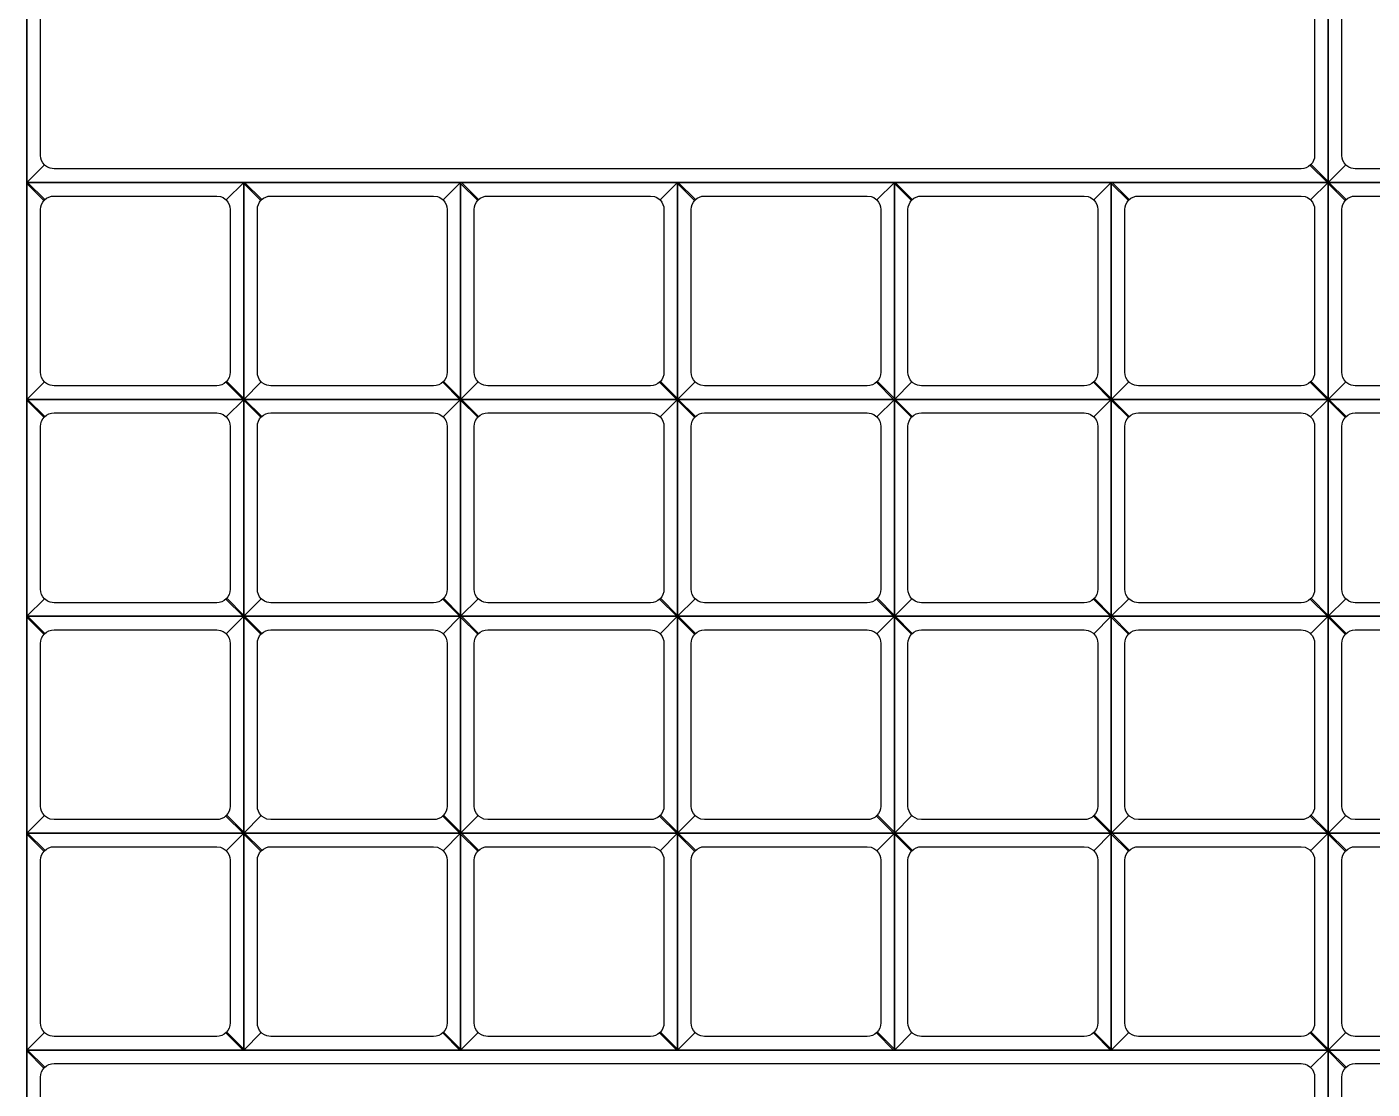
# Model space of a CAD drawing. Extents: x 67913.57 to 67918.37, y 49151.22 to 49159.22.
# Drawn here: x 67913.567 to 67916.048, y 49153.151 to 49155.11 of the extents above; entities that cross this region are included whole.
import ezdxf

# ---------------------------------------------------------------- set-up
doc = ezdxf.new("R2010")
doc.units = 0
for name, color, linetype in [('Level 1', 7, 'Continuous'), ('Level 2', 7, 'Continuous'), ('Level 3', 7, 'Continuous'), ('Level 4', 7, 'Continuous')]:
    doc.layers.add(name, color=color, linetype=linetype)

msp = doc.modelspace()

# ---------------------------------------------------------------- linework, layer by layer
at = {"layer": 'Level 1'}
for p, q in [((67915.9672, 49159.2231), (67915.9672, 49151.2231)), ((67913.5672, 49154.8231), (67918.3672, 49154.8231)), ((67913.9672, 49154.8231), (67913.9672, 49153.2231)), ((67914.3672, 49154.8231), (67914.3672, 49153.2231)), ((67914.7672, 49154.8231), (67914.7672, 49153.2231)), ((67915.1672, 49154.8231), (67915.1672, 49153.2231)), ((67915.5672, 49154.8231), (67915.5672, 49153.2231)), ((67913.5672, 49154.4231), (67918.3672, 49154.4231)), ((67913.5672, 49154.0231), (67918.3672, 49154.0231)), ((67913.5672, 49153.6231), (67918.3672, 49153.6231)), ((67913.5672, 49153.2231), (67918.3672, 49153.2231))]:
    msp.add_line(p, q, dxfattribs=at)
msp.add_lwpolyline([(67913.5672, 49151.2231), (67918.3672, 49151.2231), (67918.3672, 49159.2231), (67913.5672, 49159.2231)], close=True, dxfattribs=at)
at = {"layer": 'Level 2'}
for points in [[(67913.5672, 49159.2231), (67918.3672, 49159.2231), (67918.3672, 49151.2231), (67913.5672, 49151.2231)], [(67915.9672, 49155.2231), (67913.5672, 49155.2231), (67913.5672, 49154.8231), (67913.5995, 49154.8554), (67913.5964, 49154.8592), (67913.5941, 49154.8635), (67913.5927, 49154.8682), (67913.5922, 49154.8731), (67913.5922, 49155.1731), (67913.5927, 49155.178), (67913.5941, 49155.1827), (67913.5964, 49155.187), (67913.5995, 49155.1908), (67913.5995, 49155.1908), (67913.6033, 49155.1939), (67913.6076, 49155.1962), (67913.6123, 49155.1976), (67913.6172, 49155.1981), (67915.9172, 49155.1981), (67915.9245, 49155.197), (67915.929, 49155.1951), (67915.9331, 49155.1924), (67915.9349, 49155.1908)], [(67918.3672, 49155.2231), (67915.9672, 49155.2231), (67915.9672, 49154.8231), (67915.9995, 49154.8554), (67915.9964, 49154.8592), (67915.9941, 49154.8635), (67915.9927, 49154.8682), (67915.9922, 49154.8731), (67915.9922, 49155.1731), (67915.9927, 49155.178), (67915.9941, 49155.1827), (67915.9964, 49155.187), (67915.9995, 49155.1908), (67915.9995, 49155.1908), (67916.0033, 49155.1939), (67916.0076, 49155.1962), (67916.0123, 49155.1976), (67916.0172, 49155.1981), (67918.3172, 49155.1981), (67918.3245, 49155.197), (67918.329, 49155.1951), (67918.3331, 49155.1924), (67918.3349, 49155.1908)], [(67915.9658, 49154.8231), (67915.9672, 49154.8231), (67915.9672, 49154.8247), (67915.9357, 49154.8562), (67915.9342, 49154.8547)], [(67913.9672, 49154.8231), (67913.5672, 49154.8231), (67913.5672, 49154.4231), (67913.5995, 49154.4554), (67913.5964, 49154.4592), (67913.5941, 49154.4635), (67913.5927, 49154.4682), (67913.5922, 49154.4731), (67913.5922, 49154.7731), (67913.5927, 49154.778), (67913.5941, 49154.7827), (67913.5964, 49154.787), (67913.5995, 49154.7908), (67913.5995, 49154.7908), (67913.6033, 49154.7939), (67913.6076, 49154.7962), (67913.6123, 49154.7976), (67913.6172, 49154.7981), (67913.9172, 49154.7981), (67913.9245, 49154.797), (67913.929, 49154.7951), (67913.9331, 49154.7924), (67913.9349, 49154.7908)], [(67914.3672, 49154.8231), (67913.9672, 49154.8231), (67913.9672, 49154.4231), (67913.9995, 49154.4554), (67913.9964, 49154.4592), (67913.9941, 49154.4635), (67913.9927, 49154.4682), (67913.9922, 49154.4731), (67913.9922, 49154.7731), (67913.9927, 49154.778), (67913.9941, 49154.7827), (67913.9964, 49154.787), (67913.9995, 49154.7908), (67913.9995, 49154.7908), (67914.0033, 49154.7939), (67914.0076, 49154.7962), (67914.0123, 49154.7976), (67914.0172, 49154.7981), (67914.3172, 49154.7981), (67914.3245, 49154.797), (67914.329, 49154.7951), (67914.3331, 49154.7924), (67914.3349, 49154.7908)], [(67914.7672, 49154.8231), (67914.3672, 49154.8231), (67914.3672, 49154.4231), (67914.3995, 49154.4554), (67914.3964, 49154.4592), (67914.3941, 49154.4635), (67914.3927, 49154.4682), (67914.3922, 49154.4731), (67914.3922, 49154.7731), (67914.3927, 49154.778), (67914.3941, 49154.7827), (67914.3964, 49154.787), (67914.3995, 49154.7908), (67914.3995, 49154.7908), (67914.4033, 49154.7939), (67914.4076, 49154.7962), (67914.4123, 49154.7976), (67914.4172, 49154.7981), (67914.7172, 49154.7981), (67914.7245, 49154.797), (67914.729, 49154.7951), (67914.7331, 49154.7924), (67914.7349, 49154.7908)], [(67915.1672, 49154.8231), (67914.7672, 49154.8231), (67914.7672, 49154.4231), (67914.7995, 49154.4554), (67914.7964, 49154.4592), (67914.7941, 49154.4635), (67914.7927, 49154.4682), (67914.7922, 49154.4731), (67914.7922, 49154.7731), (67914.7927, 49154.778), (67914.7941, 49154.7827), (67914.7964, 49154.787), (67914.7995, 49154.7908), (67914.7995, 49154.7908), (67914.8033, 49154.7939), (67914.8076, 49154.7962), (67914.8123, 49154.7976), (67914.8172, 49154.7981), (67915.1172, 49154.7981), (67915.1245, 49154.797), (67915.129, 49154.7951), (67915.1331, 49154.7924), (67915.1349, 49154.7908)], [(67915.5672, 49154.8231), (67915.1672, 49154.8231), (67915.1672, 49154.4231), (67915.1995, 49154.4554), (67915.1964, 49154.4592), (67915.1941, 49154.4635), (67915.1927, 49154.4682), (67915.1922, 49154.4731), (67915.1922, 49154.7731), (67915.1927, 49154.778), (67915.1941, 49154.7827), (67915.1964, 49154.787), (67915.1995, 49154.7908), (67915.1995, 49154.7908), (67915.2033, 49154.7939), (67915.2076, 49154.7962), (67915.2123, 49154.7976), (67915.2172, 49154.7981), (67915.5172, 49154.7981), (67915.5245, 49154.797), (67915.529, 49154.7951), (67915.5331, 49154.7924), (67915.5349, 49154.7908)], [(67915.9672, 49154.8231), (67915.5672, 49154.8231), (67915.5672, 49154.4231), (67915.5995, 49154.4554), (67915.5964, 49154.4592), (67915.5941, 49154.4635), (67915.5927, 49154.4682), (67915.5922, 49154.4731), (67915.5922, 49154.7731), (67915.5927, 49154.778), (67915.5941, 49154.7827), (67915.5964, 49154.787), (67915.5995, 49154.7908), (67915.5995, 49154.7908), (67915.6033, 49154.7939), (67915.6076, 49154.7962), (67915.6123, 49154.7976), (67915.6172, 49154.7981), (67915.9172, 49154.7981), (67915.9245, 49154.797), (67915.929, 49154.7951), (67915.9331, 49154.7924), (67915.9349, 49154.7908)], [(67916.3672, 49154.8231), (67915.9672, 49154.8231), (67915.9672, 49154.4231), (67915.9995, 49154.4554), (67915.9964, 49154.4592), (67915.9941, 49154.4635), (67915.9927, 49154.4682), (67915.9922, 49154.4731), (67915.9922, 49154.7731), (67915.9927, 49154.778), (67915.9941, 49154.7827), (67915.9964, 49154.787), (67915.9995, 49154.7908), (67915.9995, 49154.7908), (67916.0033, 49154.7939), (67916.0076, 49154.7962), (67916.0123, 49154.7976), (67916.0172, 49154.7981), (67916.3172, 49154.7981), (67916.3245, 49154.797), (67916.329, 49154.7951), (67916.3331, 49154.7924), (67916.3349, 49154.7908)], [(67913.9658, 49154.4231), (67913.9672, 49154.4231), (67913.9672, 49154.4247), (67913.9357, 49154.4562), (67913.9342, 49154.4547)], [(67914.3658, 49154.4231), (67914.3672, 49154.4231), (67914.3672, 49154.4247), (67914.3357, 49154.4562), (67914.3342, 49154.4547)], [(67914.7658, 49154.4231), (67914.7672, 49154.4231), (67914.7672, 49154.4247), (67914.7357, 49154.4562), (67914.7342, 49154.4547)], [(67915.1658, 49154.4231), (67915.1672, 49154.4231), (67915.1672, 49154.4247), (67915.1357, 49154.4562), (67915.1342, 49154.4547)], [(67915.5658, 49154.4231), (67915.5672, 49154.4231), (67915.5672, 49154.4247), (67915.5357, 49154.4562), (67915.5342, 49154.4547)], [(67915.9658, 49154.4231), (67915.9672, 49154.4231), (67915.9672, 49154.4247), (67915.9357, 49154.4562), (67915.9342, 49154.4547)], [(67913.9672, 49154.4231), (67913.5672, 49154.4231), (67913.5672, 49154.0231), (67913.5995, 49154.0554), (67913.5964, 49154.0592), (67913.5941, 49154.0635), (67913.5927, 49154.0682), (67913.5922, 49154.0731), (67913.5922, 49154.3731), (67913.5927, 49154.378), (67913.5941, 49154.3827), (67913.5964, 49154.387), (67913.5995, 49154.3908), (67913.5995, 49154.3908), (67913.6033, 49154.3939), (67913.6076, 49154.3962), (67913.6123, 49154.3976), (67913.6172, 49154.3981), (67913.9172, 49154.3981), (67913.9245, 49154.397), (67913.929, 49154.3951), (67913.9331, 49154.3924), (67913.9349, 49154.3908)], [(67914.3672, 49154.4231), (67913.9672, 49154.4231), (67913.9672, 49154.0231), (67913.9995, 49154.0554), (67913.9964, 49154.0592), (67913.9941, 49154.0635), (67913.9927, 49154.0682), (67913.9922, 49154.0731), (67913.9922, 49154.3731), (67913.9927, 49154.378), (67913.9941, 49154.3827), (67913.9964, 49154.387), (67913.9995, 49154.3908), (67913.9995, 49154.3908), (67914.0033, 49154.3939), (67914.0076, 49154.3962), (67914.0123, 49154.3976), (67914.0172, 49154.3981), (67914.3172, 49154.3981), (67914.3245, 49154.397), (67914.329, 49154.3951), (67914.3331, 49154.3924), (67914.3349, 49154.3908)], [(67914.7672, 49154.4231), (67914.3672, 49154.4231), (67914.3672, 49154.0231), (67914.3995, 49154.0554), (67914.3964, 49154.0592), (67914.3941, 49154.0635), (67914.3927, 49154.0682), (67914.3922, 49154.0731), (67914.3922, 49154.3731), (67914.3927, 49154.378), (67914.3941, 49154.3827), (67914.3964, 49154.387), (67914.3995, 49154.3908), (67914.3995, 49154.3908), (67914.4033, 49154.3939), (67914.4076, 49154.3962), (67914.4123, 49154.3976), (67914.4172, 49154.3981), (67914.7172, 49154.3981), (67914.7245, 49154.397), (67914.729, 49154.3951), (67914.7331, 49154.3924), (67914.7349, 49154.3908)], [(67915.1672, 49154.4231), (67914.7672, 49154.4231), (67914.7672, 49154.0231), (67914.7995, 49154.0554), (67914.7964, 49154.0592), (67914.7941, 49154.0635), (67914.7927, 49154.0682), (67914.7922, 49154.0731), (67914.7922, 49154.3731), (67914.7927, 49154.378), (67914.7941, 49154.3827), (67914.7964, 49154.387), (67914.7995, 49154.3908), (67914.7995, 49154.3908), (67914.8033, 49154.3939), (67914.8076, 49154.3962), (67914.8123, 49154.3976), (67914.8172, 49154.3981), (67915.1172, 49154.3981), (67915.1245, 49154.397), (67915.129, 49154.3951), (67915.1331, 49154.3924), (67915.1349, 49154.3908)], [(67915.5672, 49154.4231), (67915.1672, 49154.4231), (67915.1672, 49154.0231), (67915.1995, 49154.0554), (67915.1964, 49154.0592), (67915.1941, 49154.0635), (67915.1927, 49154.0682), (67915.1922, 49154.0731), (67915.1922, 49154.3731), (67915.1927, 49154.378), (67915.1941, 49154.3827), (67915.1964, 49154.387), (67915.1995, 49154.3908), (67915.1995, 49154.3908), (67915.2033, 49154.3939), (67915.2076, 49154.3962), (67915.2123, 49154.3976), (67915.2172, 49154.3981), (67915.5172, 49154.3981), (67915.5245, 49154.397), (67915.529, 49154.3951), (67915.5331, 49154.3924), (67915.5349, 49154.3908)], [(67915.9672, 49154.4231), (67915.5672, 49154.4231), (67915.5672, 49154.0231), (67915.5995, 49154.0554), (67915.5964, 49154.0592), (67915.5941, 49154.0635), (67915.5927, 49154.0682), (67915.5922, 49154.0731), (67915.5922, 49154.3731), (67915.5927, 49154.378), (67915.5941, 49154.3827), (67915.5964, 49154.387), (67915.5995, 49154.3908), (67915.5995, 49154.3908), (67915.6033, 49154.3939), (67915.6076, 49154.3962), (67915.6123, 49154.3976), (67915.6172, 49154.3981), (67915.9172, 49154.3981), (67915.9245, 49154.397), (67915.929, 49154.3951), (67915.9331, 49154.3924), (67915.9349, 49154.3908)], [(67916.3672, 49154.4231), (67915.9672, 49154.4231), (67915.9672, 49154.0231), (67915.9995, 49154.0554), (67915.9964, 49154.0592), (67915.9941, 49154.0635), (67915.9927, 49154.0682), (67915.9922, 49154.0731), (67915.9922, 49154.3731), (67915.9927, 49154.378), (67915.9941, 49154.3827), (67915.9964, 49154.387), (67915.9995, 49154.3908), (67915.9995, 49154.3908), (67916.0033, 49154.3939), (67916.0076, 49154.3962), (67916.0123, 49154.3976), (67916.0172, 49154.3981), (67916.3172, 49154.3981), (67916.3245, 49154.397), (67916.329, 49154.3951), (67916.3331, 49154.3924), (67916.3349, 49154.3908)], [(67913.9658, 49154.0231), (67913.9672, 49154.0231), (67913.9672, 49154.0247), (67913.9357, 49154.0562), (67913.9342, 49154.0547)], [(67914.3658, 49154.0231), (67914.3672, 49154.0231), (67914.3672, 49154.0247), (67914.3357, 49154.0562), (67914.3342, 49154.0547)], [(67914.7658, 49154.0231), (67914.7672, 49154.0231), (67914.7672, 49154.0247), (67914.7357, 49154.0562), (67914.7342, 49154.0547)], [(67915.1658, 49154.0231), (67915.1672, 49154.0231), (67915.1672, 49154.0247), (67915.1357, 49154.0562), (67915.1342, 49154.0547)], [(67915.5658, 49154.0231), (67915.5672, 49154.0231), (67915.5672, 49154.0247), (67915.5357, 49154.0562), (67915.5342, 49154.0547)], [(67915.9658, 49154.0231), (67915.9672, 49154.0231), (67915.9672, 49154.0247), (67915.9357, 49154.0562), (67915.9342, 49154.0547)], [(67913.9672, 49154.0231), (67913.5672, 49154.0231), (67913.5672, 49153.6231), (67913.5995, 49153.6554), (67913.5964, 49153.6592), (67913.5941, 49153.6635), (67913.5927, 49153.6682), (67913.5922, 49153.6731), (67913.5922, 49153.9731), (67913.5927, 49153.978), (67913.5941, 49153.9827), (67913.5964, 49153.987), (67913.5995, 49153.9908), (67913.5995, 49153.9908), (67913.6033, 49153.9939), (67913.6076, 49153.9962), (67913.6123, 49153.9976), (67913.6172, 49153.9981), (67913.9172, 49153.9981), (67913.9245, 49153.997), (67913.929, 49153.9951), (67913.9331, 49153.9924), (67913.9349, 49153.9908)], [(67914.3672, 49154.0231), (67913.9672, 49154.0231), (67913.9672, 49153.6231), (67913.9995, 49153.6554), (67913.9964, 49153.6592), (67913.9941, 49153.6635), (67913.9927, 49153.6682), (67913.9922, 49153.6731), (67913.9922, 49153.9731), (67913.9927, 49153.978), (67913.9941, 49153.9827), (67913.9964, 49153.987), (67913.9995, 49153.9908), (67913.9995, 49153.9908), (67914.0033, 49153.9939), (67914.0076, 49153.9962), (67914.0123, 49153.9976), (67914.0172, 49153.9981), (67914.3172, 49153.9981), (67914.3245, 49153.997), (67914.329, 49153.9951), (67914.3331, 49153.9924), (67914.3349, 49153.9908)], [(67914.7672, 49154.0231), (67914.3672, 49154.0231), (67914.3672, 49153.6231), (67914.3995, 49153.6554), (67914.3964, 49153.6592), (67914.3941, 49153.6635), (67914.3927, 49153.6682), (67914.3922, 49153.6731), (67914.3922, 49153.9731), (67914.3927, 49153.978), (67914.3941, 49153.9827), (67914.3964, 49153.987), (67914.3995, 49153.9908), (67914.3995, 49153.9908), (67914.4033, 49153.9939), (67914.4076, 49153.9962), (67914.4123, 49153.9976), (67914.4172, 49153.9981), (67914.7172, 49153.9981), (67914.7245, 49153.997), (67914.729, 49153.9951), (67914.7331, 49153.9924), (67914.7349, 49153.9908)], [(67915.1672, 49154.0231), (67914.7672, 49154.0231), (67914.7672, 49153.6231), (67914.7995, 49153.6554), (67914.7964, 49153.6592), (67914.7941, 49153.6635), (67914.7927, 49153.6682), (67914.7922, 49153.6731), (67914.7922, 49153.9731), (67914.7927, 49153.978), (67914.7941, 49153.9827), (67914.7964, 49153.987), (67914.7995, 49153.9908), (67914.7995, 49153.9908), (67914.8033, 49153.9939), (67914.8076, 49153.9962), (67914.8123, 49153.9976), (67914.8172, 49153.9981), (67915.1172, 49153.9981), (67915.1245, 49153.997), (67915.129, 49153.9951), (67915.1331, 49153.9924), (67915.1349, 49153.9908)], [(67915.5672, 49154.0231), (67915.1672, 49154.0231), (67915.1672, 49153.6231), (67915.1995, 49153.6554), (67915.1964, 49153.6592), (67915.1941, 49153.6635), (67915.1927, 49153.6682), (67915.1922, 49153.6731), (67915.1922, 49153.9731), (67915.1927, 49153.978), (67915.1941, 49153.9827), (67915.1964, 49153.987), (67915.1995, 49153.9908), (67915.1995, 49153.9908), (67915.2033, 49153.9939), (67915.2076, 49153.9962), (67915.2123, 49153.9976), (67915.2172, 49153.9981), (67915.5172, 49153.9981), (67915.5245, 49153.997), (67915.529, 49153.9951), (67915.5331, 49153.9924), (67915.5349, 49153.9908)], [(67915.9672, 49154.0231), (67915.5672, 49154.0231), (67915.5672, 49153.6231), (67915.5995, 49153.6554), (67915.5964, 49153.6592), (67915.5941, 49153.6635), (67915.5927, 49153.6682), (67915.5922, 49153.6731), (67915.5922, 49153.9731), (67915.5927, 49153.978), (67915.5941, 49153.9827), (67915.5964, 49153.987), (67915.5995, 49153.9908), (67915.5995, 49153.9908), (67915.6033, 49153.9939), (67915.6076, 49153.9962), (67915.6123, 49153.9976), (67915.6172, 49153.9981), (67915.9172, 49153.9981), (67915.9245, 49153.997), (67915.929, 49153.9951), (67915.9331, 49153.9924), (67915.9349, 49153.9908)], [(67916.3672, 49154.0231), (67915.9672, 49154.0231), (67915.9672, 49153.6231), (67915.9995, 49153.6554), (67915.9964, 49153.6592), (67915.9941, 49153.6635), (67915.9927, 49153.6682), (67915.9922, 49153.6731), (67915.9922, 49153.9731), (67915.9927, 49153.978), (67915.9941, 49153.9827), (67915.9964, 49153.987), (67915.9995, 49153.9908), (67915.9995, 49153.9908), (67916.0033, 49153.9939), (67916.0076, 49153.9962), (67916.0123, 49153.9976), (67916.0172, 49153.9981), (67916.3172, 49153.9981), (67916.3245, 49153.997), (67916.329, 49153.9951), (67916.3331, 49153.9924), (67916.3349, 49153.9908)], [(67913.9658, 49153.6231), (67913.9672, 49153.6231), (67913.9672, 49153.6247), (67913.9357, 49153.6562), (67913.9342, 49153.6547)], [(67914.3658, 49153.6231), (67914.3672, 49153.6231), (67914.3672, 49153.6247), (67914.3357, 49153.6562), (67914.3342, 49153.6547)], [(67914.7658, 49153.6231), (67914.7672, 49153.6231), (67914.7672, 49153.6247), (67914.7357, 49153.6562), (67914.7342, 49153.6547)], [(67915.1658, 49153.6231), (67915.1672, 49153.6231), (67915.1672, 49153.6247), (67915.1357, 49153.6562), (67915.1342, 49153.6547)], [(67915.5658, 49153.6231), (67915.5672, 49153.6231), (67915.5672, 49153.6247), (67915.5357, 49153.6562), (67915.5342, 49153.6547)], [(67915.9658, 49153.6231), (67915.9672, 49153.6231), (67915.9672, 49153.6247), (67915.9357, 49153.6562), (67915.9342, 49153.6547)], [(67913.9672, 49153.6231), (67913.5672, 49153.6231), (67913.5672, 49153.2231), (67913.5995, 49153.2554), (67913.5964, 49153.2592), (67913.5941, 49153.2635), (67913.5927, 49153.2682), (67913.5922, 49153.2731), (67913.5922, 49153.5731), (67913.5927, 49153.578), (67913.5941, 49153.5827), (67913.5964, 49153.587), (67913.5995, 49153.5908), (67913.5995, 49153.5908), (67913.6033, 49153.5939), (67913.6076, 49153.5962), (67913.6123, 49153.5976), (67913.6172, 49153.5981), (67913.9172, 49153.5981), (67913.9245, 49153.597), (67913.929, 49153.5951), (67913.9331, 49153.5924), (67913.9349, 49153.5908)], [(67914.3672, 49153.6231), (67913.9672, 49153.6231), (67913.9672, 49153.2231), (67913.9995, 49153.2554), (67913.9964, 49153.2592), (67913.9941, 49153.2635), (67913.9927, 49153.2682), (67913.9922, 49153.2731), (67913.9922, 49153.5731), (67913.9927, 49153.578), (67913.9941, 49153.5827), (67913.9964, 49153.587), (67913.9995, 49153.5908), (67913.9995, 49153.5908), (67914.0033, 49153.5939), (67914.0076, 49153.5962), (67914.0123, 49153.5976), (67914.0172, 49153.5981), (67914.3172, 49153.5981), (67914.3245, 49153.597), (67914.329, 49153.5951), (67914.3331, 49153.5924), (67914.3349, 49153.5908)], [(67914.7672, 49153.6231), (67914.3672, 49153.6231), (67914.3672, 49153.2231), (67914.3995, 49153.2554), (67914.3964, 49153.2592), (67914.3941, 49153.2635), (67914.3927, 49153.2682), (67914.3922, 49153.2731), (67914.3922, 49153.5731), (67914.3927, 49153.578), (67914.3941, 49153.5827), (67914.3964, 49153.587), (67914.3995, 49153.5908), (67914.3995, 49153.5908), (67914.4033, 49153.5939), (67914.4076, 49153.5962), (67914.4123, 49153.5976), (67914.4172, 49153.5981), (67914.7172, 49153.5981), (67914.7245, 49153.597), (67914.729, 49153.5951), (67914.7331, 49153.5924), (67914.7349, 49153.5908)], [(67915.1672, 49153.6231), (67914.7672, 49153.6231), (67914.7672, 49153.2231), (67914.7995, 49153.2554), (67914.7964, 49153.2592), (67914.7941, 49153.2635), (67914.7927, 49153.2682), (67914.7922, 49153.2731), (67914.7922, 49153.5731), (67914.7927, 49153.578), (67914.7941, 49153.5827), (67914.7964, 49153.587), (67914.7995, 49153.5908), (67914.7995, 49153.5908), (67914.8033, 49153.5939), (67914.8076, 49153.5962), (67914.8123, 49153.5976), (67914.8172, 49153.5981), (67915.1172, 49153.5981), (67915.1245, 49153.597), (67915.129, 49153.5951), (67915.1331, 49153.5924), (67915.1349, 49153.5908)], [(67915.5672, 49153.6231), (67915.1672, 49153.6231), (67915.1672, 49153.2231), (67915.1995, 49153.2554), (67915.1964, 49153.2592), (67915.1941, 49153.2635), (67915.1927, 49153.2682), (67915.1922, 49153.2731), (67915.1922, 49153.5731), (67915.1927, 49153.578), (67915.1941, 49153.5827), (67915.1964, 49153.587), (67915.1995, 49153.5908), (67915.1995, 49153.5908), (67915.2033, 49153.5939), (67915.2076, 49153.5962), (67915.2123, 49153.5976), (67915.2172, 49153.5981), (67915.5172, 49153.5981), (67915.5245, 49153.597), (67915.529, 49153.5951), (67915.5331, 49153.5924), (67915.5349, 49153.5908)], [(67915.9672, 49153.6231), (67915.5672, 49153.6231), (67915.5672, 49153.2231), (67915.5995, 49153.2554), (67915.5964, 49153.2592), (67915.5941, 49153.2635), (67915.5927, 49153.2682), (67915.5922, 49153.2731), (67915.5922, 49153.5731), (67915.5927, 49153.578), (67915.5941, 49153.5827), (67915.5964, 49153.587), (67915.5995, 49153.5908), (67915.5995, 49153.5908), (67915.6033, 49153.5939), (67915.6076, 49153.5962), (67915.6123, 49153.5976), (67915.6172, 49153.5981), (67915.9172, 49153.5981), (67915.9245, 49153.597), (67915.929, 49153.5951), (67915.9331, 49153.5924), (67915.9349, 49153.5908)], [(67916.3672, 49153.6231), (67915.9672, 49153.6231), (67915.9672, 49153.2231), (67915.9995, 49153.2554), (67915.9964, 49153.2592), (67915.9941, 49153.2635), (67915.9927, 49153.2682), (67915.9922, 49153.2731), (67915.9922, 49153.5731), (67915.9927, 49153.578), (67915.9941, 49153.5827), (67915.9964, 49153.587), (67915.9995, 49153.5908), (67915.9995, 49153.5908), (67916.0033, 49153.5939), (67916.0076, 49153.5962), (67916.0123, 49153.5976), (67916.0172, 49153.5981), (67916.3172, 49153.5981), (67916.3245, 49153.597), (67916.329, 49153.5951), (67916.3331, 49153.5924), (67916.3349, 49153.5908)], [(67913.9658, 49153.2231), (67913.9672, 49153.2231), (67913.9672, 49153.2247), (67913.9357, 49153.2562), (67913.9342, 49153.2547)], [(67914.3658, 49153.2231), (67914.3672, 49153.2231), (67914.3672, 49153.2247), (67914.3357, 49153.2562), (67914.3342, 49153.2547)], [(67914.7658, 49153.2231), (67914.7672, 49153.2231), (67914.7672, 49153.2247), (67914.7357, 49153.2562), (67914.7342, 49153.2547)], [(67915.1658, 49153.2231), (67915.1672, 49153.2231), (67915.1672, 49153.2247), (67915.1357, 49153.2562), (67915.1342, 49153.2547)], [(67915.5658, 49153.2231), (67915.5672, 49153.2231), (67915.5672, 49153.2247), (67915.5357, 49153.2562), (67915.5342, 49153.2547)], [(67915.9658, 49153.2231), (67915.9672, 49153.2231), (67915.9672, 49153.2247), (67915.9357, 49153.2562), (67915.9342, 49153.2547)], [(67915.9672, 49153.2231), (67913.5672, 49153.2231), (67913.5672, 49152.8231), (67913.5995, 49152.8554), (67913.5964, 49152.8592), (67913.5941, 49152.8635), (67913.5927, 49152.8682), (67913.5922, 49152.8731), (67913.5922, 49153.1731), (67913.5927, 49153.178), (67913.5941, 49153.1827), (67913.5964, 49153.187), (67913.5995, 49153.1908), (67913.5995, 49153.1908), (67913.6033, 49153.1939), (67913.6076, 49153.1962), (67913.6123, 49153.1976), (67913.6172, 49153.1981), (67915.9172, 49153.1981), (67915.9245, 49153.197), (67915.929, 49153.1951), (67915.9331, 49153.1924), (67915.9349, 49153.1908)], [(67918.3672, 49153.2231), (67915.9672, 49153.2231), (67915.9672, 49152.8231), (67915.9995, 49152.8554), (67915.9964, 49152.8592), (67915.9941, 49152.8635), (67915.9927, 49152.8682), (67915.9922, 49152.8731), (67915.9922, 49153.1731), (67915.9927, 49153.178), (67915.9941, 49153.1827), (67915.9964, 49153.187), (67915.9995, 49153.1908), (67915.9995, 49153.1908), (67916.0033, 49153.1939), (67916.0076, 49153.1962), (67916.0123, 49153.1976), (67916.0172, 49153.1981), (67918.3172, 49153.1981), (67918.3245, 49153.197), (67918.329, 49153.1951), (67918.3331, 49153.1924), (67918.3349, 49153.1908)]]:
    msp.add_lwpolyline(points, close=True, dxfattribs=at)
at = {"layer": 'Level 3'}
for points in [[(67913.5672, 49154.8231), (67915.9672, 49154.8231), (67915.9672, 49155.2231), (67915.9349, 49155.1908), (67915.938, 49155.187), (67915.9403, 49155.1827), (67915.9417, 49155.178), (67915.9422, 49155.1731), (67915.9422, 49154.8731), (67915.9417, 49154.8682), (67915.9403, 49154.8635), (67915.938, 49154.8592), (67915.9349, 49154.8554), (67915.9349, 49154.8554), (67915.9311, 49154.8523), (67915.9268, 49154.85), (67915.9221, 49154.8486), (67915.9172, 49154.8481), (67913.6172, 49154.8481), (67913.6099, 49154.8492), (67913.6054, 49154.8511), (67913.6013, 49154.8538), (67913.5995, 49154.8554)], [(67915.9672, 49154.8231), (67918.3672, 49154.8231), (67918.3672, 49155.2231), (67918.3349, 49155.1908), (67918.338, 49155.187), (67918.3403, 49155.1827), (67918.3417, 49155.178), (67918.3422, 49155.1731), (67918.3422, 49154.8731), (67918.3417, 49154.8682), (67918.3403, 49154.8635), (67918.338, 49154.8592), (67918.3349, 49154.8554), (67918.3349, 49154.8554), (67918.3311, 49154.8523), (67918.3268, 49154.85), (67918.3221, 49154.8486), (67918.3172, 49154.8481), (67916.0172, 49154.8481), (67916.0099, 49154.8492), (67916.0054, 49154.8511), (67916.0013, 49154.8538), (67915.9995, 49154.8554)], [(67913.5672, 49154.4231), (67913.9672, 49154.4231), (67913.9672, 49154.8231), (67913.9349, 49154.7908), (67913.938, 49154.787), (67913.9403, 49154.7827), (67913.9417, 49154.778), (67913.9422, 49154.7731), (67913.9422, 49154.4731), (67913.9417, 49154.4682), (67913.9403, 49154.4635), (67913.938, 49154.4592), (67913.9349, 49154.4554), (67913.9349, 49154.4554), (67913.9311, 49154.4523), (67913.9268, 49154.45), (67913.9221, 49154.4486), (67913.9172, 49154.4481), (67913.6172, 49154.4481), (67913.6099, 49154.4492), (67913.6054, 49154.4511), (67913.6013, 49154.4538), (67913.5995, 49154.4554)], [(67913.5686, 49154.8231), (67913.5672, 49154.8231), (67913.5672, 49154.8215), (67913.5987, 49154.79), (67913.6002, 49154.7915)], [(67913.9672, 49154.4231), (67914.3672, 49154.4231), (67914.3672, 49154.8231), (67914.3349, 49154.7908), (67914.338, 49154.787), (67914.3403, 49154.7827), (67914.3417, 49154.778), (67914.3422, 49154.7731), (67914.3422, 49154.4731), (67914.3417, 49154.4682), (67914.3403, 49154.4635), (67914.338, 49154.4592), (67914.3349, 49154.4554), (67914.3349, 49154.4554), (67914.3311, 49154.4523), (67914.3268, 49154.45), (67914.3221, 49154.4486), (67914.3172, 49154.4481), (67914.0172, 49154.4481), (67914.0099, 49154.4492), (67914.0054, 49154.4511), (67914.0013, 49154.4538), (67913.9995, 49154.4554)], [(67913.9686, 49154.8231), (67913.9672, 49154.8231), (67913.9672, 49154.8215), (67913.9987, 49154.79), (67914.0002, 49154.7915)], [(67914.3672, 49154.4231), (67914.7672, 49154.4231), (67914.7672, 49154.8231), (67914.7349, 49154.7908), (67914.738, 49154.787), (67914.7403, 49154.7827), (67914.7417, 49154.778), (67914.7422, 49154.7731), (67914.7422, 49154.4731), (67914.7417, 49154.4682), (67914.7403, 49154.4635), (67914.738, 49154.4592), (67914.7349, 49154.4554), (67914.7349, 49154.4554), (67914.7311, 49154.4523), (67914.7268, 49154.45), (67914.7221, 49154.4486), (67914.7172, 49154.4481), (67914.4172, 49154.4481), (67914.4099, 49154.4492), (67914.4054, 49154.4511), (67914.4013, 49154.4538), (67914.3995, 49154.4554)], [(67914.3686, 49154.8231), (67914.3672, 49154.8231), (67914.3672, 49154.8215), (67914.3987, 49154.79), (67914.4002, 49154.7915)], [(67914.7672, 49154.4231), (67915.1672, 49154.4231), (67915.1672, 49154.8231), (67915.1349, 49154.7908), (67915.138, 49154.787), (67915.1403, 49154.7827), (67915.1417, 49154.778), (67915.1422, 49154.7731), (67915.1422, 49154.4731), (67915.1417, 49154.4682), (67915.1403, 49154.4635), (67915.138, 49154.4592), (67915.1349, 49154.4554), (67915.1349, 49154.4554), (67915.1311, 49154.4523), (67915.1268, 49154.45), (67915.1221, 49154.4486), (67915.1172, 49154.4481), (67914.8172, 49154.4481), (67914.8099, 49154.4492), (67914.8054, 49154.4511), (67914.8013, 49154.4538), (67914.7995, 49154.4554)], [(67914.7686, 49154.8231), (67914.7672, 49154.8231), (67914.7672, 49154.8215), (67914.7987, 49154.79), (67914.8002, 49154.7915)], [(67915.1672, 49154.4231), (67915.5672, 49154.4231), (67915.5672, 49154.8231), (67915.5349, 49154.7908), (67915.538, 49154.787), (67915.5403, 49154.7827), (67915.5417, 49154.778), (67915.5422, 49154.7731), (67915.5422, 49154.4731), (67915.5417, 49154.4682), (67915.5403, 49154.4635), (67915.538, 49154.4592), (67915.5349, 49154.4554), (67915.5349, 49154.4554), (67915.5311, 49154.4523), (67915.5268, 49154.45), (67915.5221, 49154.4486), (67915.5172, 49154.4481), (67915.2172, 49154.4481), (67915.2099, 49154.4492), (67915.2054, 49154.4511), (67915.2013, 49154.4538), (67915.1995, 49154.4554)], [(67915.1686, 49154.8231), (67915.1672, 49154.8231), (67915.1672, 49154.8215), (67915.1987, 49154.79), (67915.2002, 49154.7915)], [(67915.5672, 49154.4231), (67915.9672, 49154.4231), (67915.9672, 49154.8231), (67915.9349, 49154.7908), (67915.938, 49154.787), (67915.9403, 49154.7827), (67915.9417, 49154.778), (67915.9422, 49154.7731), (67915.9422, 49154.4731), (67915.9417, 49154.4682), (67915.9403, 49154.4635), (67915.938, 49154.4592), (67915.9349, 49154.4554), (67915.9349, 49154.4554), (67915.9311, 49154.4523), (67915.9268, 49154.45), (67915.9221, 49154.4486), (67915.9172, 49154.4481), (67915.6172, 49154.4481), (67915.6099, 49154.4492), (67915.6054, 49154.4511), (67915.6013, 49154.4538), (67915.5995, 49154.4554)], [(67915.5686, 49154.8231), (67915.5672, 49154.8231), (67915.5672, 49154.8215), (67915.5987, 49154.79), (67915.6002, 49154.7915)], [(67915.9672, 49154.4231), (67916.3672, 49154.4231), (67916.3672, 49154.8231), (67916.3349, 49154.7908), (67916.338, 49154.787), (67916.3403, 49154.7827), (67916.3417, 49154.778), (67916.3422, 49154.7731), (67916.3422, 49154.4731), (67916.3417, 49154.4682), (67916.3403, 49154.4635), (67916.338, 49154.4592), (67916.3349, 49154.4554), (67916.3349, 49154.4554), (67916.3311, 49154.4523), (67916.3268, 49154.45), (67916.3221, 49154.4486), (67916.3172, 49154.4481), (67916.0172, 49154.4481), (67916.0099, 49154.4492), (67916.0054, 49154.4511), (67916.0013, 49154.4538), (67915.9995, 49154.4554)], [(67915.9686, 49154.8231), (67915.9672, 49154.8231), (67915.9672, 49154.8215), (67915.9987, 49154.79), (67916.0002, 49154.7915)], [(67913.5672, 49154.0231), (67913.9672, 49154.0231), (67913.9672, 49154.4231), (67913.9349, 49154.3908), (67913.938, 49154.387), (67913.9403, 49154.3827), (67913.9417, 49154.378), (67913.9422, 49154.3731), (67913.9422, 49154.0731), (67913.9417, 49154.0682), (67913.9403, 49154.0635), (67913.938, 49154.0592), (67913.9349, 49154.0554), (67913.9349, 49154.0554), (67913.9311, 49154.0523), (67913.9268, 49154.05), (67913.9221, 49154.0486), (67913.9172, 49154.0481), (67913.6172, 49154.0481), (67913.6099, 49154.0492), (67913.6054, 49154.0511), (67913.6013, 49154.0538), (67913.5995, 49154.0554)], [(67913.5686, 49154.4231), (67913.5672, 49154.4231), (67913.5672, 49154.4215), (67913.5987, 49154.39), (67913.6002, 49154.3915)], [(67913.9672, 49154.0231), (67914.3672, 49154.0231), (67914.3672, 49154.4231), (67914.3349, 49154.3908), (67914.338, 49154.387), (67914.3403, 49154.3827), (67914.3417, 49154.378), (67914.3422, 49154.3731), (67914.3422, 49154.0731), (67914.3417, 49154.0682), (67914.3403, 49154.0635), (67914.338, 49154.0592), (67914.3349, 49154.0554), (67914.3349, 49154.0554), (67914.3311, 49154.0523), (67914.3268, 49154.05), (67914.3221, 49154.0486), (67914.3172, 49154.0481), (67914.0172, 49154.0481), (67914.0099, 49154.0492), (67914.0054, 49154.0511), (67914.0013, 49154.0538), (67913.9995, 49154.0554)], [(67913.9686, 49154.4231), (67913.9672, 49154.4231), (67913.9672, 49154.4215), (67913.9987, 49154.39), (67914.0002, 49154.3915)], [(67914.3672, 49154.0231), (67914.7672, 49154.0231), (67914.7672, 49154.4231), (67914.7349, 49154.3908), (67914.738, 49154.387), (67914.7403, 49154.3827), (67914.7417, 49154.378), (67914.7422, 49154.3731), (67914.7422, 49154.0731), (67914.7417, 49154.0682), (67914.7403, 49154.0635), (67914.738, 49154.0592), (67914.7349, 49154.0554), (67914.7349, 49154.0554), (67914.7311, 49154.0523), (67914.7268, 49154.05), (67914.7221, 49154.0486), (67914.7172, 49154.0481), (67914.4172, 49154.0481), (67914.4099, 49154.0492), (67914.4054, 49154.0511), (67914.4013, 49154.0538), (67914.3995, 49154.0554)], [(67914.3686, 49154.4231), (67914.3672, 49154.4231), (67914.3672, 49154.4215), (67914.3987, 49154.39), (67914.4002, 49154.3915)], [(67914.7672, 49154.0231), (67915.1672, 49154.0231), (67915.1672, 49154.4231), (67915.1349, 49154.3908), (67915.138, 49154.387), (67915.1403, 49154.3827), (67915.1417, 49154.378), (67915.1422, 49154.3731), (67915.1422, 49154.0731), (67915.1417, 49154.0682), (67915.1403, 49154.0635), (67915.138, 49154.0592), (67915.1349, 49154.0554), (67915.1349, 49154.0554), (67915.1311, 49154.0523), (67915.1268, 49154.05), (67915.1221, 49154.0486), (67915.1172, 49154.0481), (67914.8172, 49154.0481), (67914.8099, 49154.0492), (67914.8054, 49154.0511), (67914.8013, 49154.0538), (67914.7995, 49154.0554)], [(67914.7686, 49154.4231), (67914.7672, 49154.4231), (67914.7672, 49154.4215), (67914.7987, 49154.39), (67914.8002, 49154.3915)], [(67915.1672, 49154.0231), (67915.5672, 49154.0231), (67915.5672, 49154.4231), (67915.5349, 49154.3908), (67915.538, 49154.387), (67915.5403, 49154.3827), (67915.5417, 49154.378), (67915.5422, 49154.3731), (67915.5422, 49154.0731), (67915.5417, 49154.0682), (67915.5403, 49154.0635), (67915.538, 49154.0592), (67915.5349, 49154.0554), (67915.5349, 49154.0554), (67915.5311, 49154.0523), (67915.5268, 49154.05), (67915.5221, 49154.0486), (67915.5172, 49154.0481), (67915.2172, 49154.0481), (67915.2099, 49154.0492), (67915.2054, 49154.0511), (67915.2013, 49154.0538), (67915.1995, 49154.0554)], [(67915.1686, 49154.4231), (67915.1672, 49154.4231), (67915.1672, 49154.4215), (67915.1987, 49154.39), (67915.2002, 49154.3915)], [(67915.5672, 49154.0231), (67915.9672, 49154.0231), (67915.9672, 49154.4231), (67915.9349, 49154.3908), (67915.938, 49154.387), (67915.9403, 49154.3827), (67915.9417, 49154.378), (67915.9422, 49154.3731), (67915.9422, 49154.0731), (67915.9417, 49154.0682), (67915.9403, 49154.0635), (67915.938, 49154.0592), (67915.9349, 49154.0554), (67915.9349, 49154.0554), (67915.9311, 49154.0523), (67915.9268, 49154.05), (67915.9221, 49154.0486), (67915.9172, 49154.0481), (67915.6172, 49154.0481), (67915.6099, 49154.0492), (67915.6054, 49154.0511), (67915.6013, 49154.0538), (67915.5995, 49154.0554)], [(67915.5686, 49154.4231), (67915.5672, 49154.4231), (67915.5672, 49154.4215), (67915.5987, 49154.39), (67915.6002, 49154.3915)], [(67915.9672, 49154.0231), (67916.3672, 49154.0231), (67916.3672, 49154.4231), (67916.3349, 49154.3908), (67916.338, 49154.387), (67916.3403, 49154.3827), (67916.3417, 49154.378), (67916.3422, 49154.3731), (67916.3422, 49154.0731), (67916.3417, 49154.0682), (67916.3403, 49154.0635), (67916.338, 49154.0592), (67916.3349, 49154.0554), (67916.3349, 49154.0554), (67916.3311, 49154.0523), (67916.3268, 49154.05), (67916.3221, 49154.0486), (67916.3172, 49154.0481), (67916.0172, 49154.0481), (67916.0099, 49154.0492), (67916.0054, 49154.0511), (67916.0013, 49154.0538), (67915.9995, 49154.0554)], [(67915.9686, 49154.4231), (67915.9672, 49154.4231), (67915.9672, 49154.4215), (67915.9987, 49154.39), (67916.0002, 49154.3915)], [(67913.5672, 49153.6231), (67913.9672, 49153.6231), (67913.9672, 49154.0231), (67913.9349, 49153.9908), (67913.938, 49153.987), (67913.9403, 49153.9827), (67913.9417, 49153.978), (67913.9422, 49153.9731), (67913.9422, 49153.6731), (67913.9417, 49153.6682), (67913.9403, 49153.6635), (67913.938, 49153.6592), (67913.9349, 49153.6554), (67913.9349, 49153.6554), (67913.9311, 49153.6523), (67913.9268, 49153.65), (67913.9221, 49153.6486), (67913.9172, 49153.6481), (67913.6172, 49153.6481), (67913.6099, 49153.6492), (67913.6054, 49153.6511), (67913.6013, 49153.6538), (67913.5995, 49153.6554)], [(67913.5686, 49154.0231), (67913.5672, 49154.0231), (67913.5672, 49154.0215), (67913.5987, 49153.99), (67913.6002, 49153.9915)], [(67913.9672, 49153.6231), (67914.3672, 49153.6231), (67914.3672, 49154.0231), (67914.3349, 49153.9908), (67914.338, 49153.987), (67914.3403, 49153.9827), (67914.3417, 49153.978), (67914.3422, 49153.9731), (67914.3422, 49153.6731), (67914.3417, 49153.6682), (67914.3403, 49153.6635), (67914.338, 49153.6592), (67914.3349, 49153.6554), (67914.3349, 49153.6554), (67914.3311, 49153.6523), (67914.3268, 49153.65), (67914.3221, 49153.6486), (67914.3172, 49153.6481), (67914.0172, 49153.6481), (67914.0099, 49153.6492), (67914.0054, 49153.6511), (67914.0013, 49153.6538), (67913.9995, 49153.6554)], [(67913.9686, 49154.0231), (67913.9672, 49154.0231), (67913.9672, 49154.0215), (67913.9987, 49153.99), (67914.0002, 49153.9915)], [(67914.3672, 49153.6231), (67914.7672, 49153.6231), (67914.7672, 49154.0231), (67914.7349, 49153.9908), (67914.738, 49153.987), (67914.7403, 49153.9827), (67914.7417, 49153.978), (67914.7422, 49153.9731), (67914.7422, 49153.6731), (67914.7417, 49153.6682), (67914.7403, 49153.6635), (67914.738, 49153.6592), (67914.7349, 49153.6554), (67914.7349, 49153.6554), (67914.7311, 49153.6523), (67914.7268, 49153.65), (67914.7221, 49153.6486), (67914.7172, 49153.6481), (67914.4172, 49153.6481), (67914.4099, 49153.6492), (67914.4054, 49153.6511), (67914.4013, 49153.6538), (67914.3995, 49153.6554)], [(67914.3686, 49154.0231), (67914.3672, 49154.0231), (67914.3672, 49154.0215), (67914.3987, 49153.99), (67914.4002, 49153.9915)], [(67914.7672, 49153.6231), (67915.1672, 49153.6231), (67915.1672, 49154.0231), (67915.1349, 49153.9908), (67915.138, 49153.987), (67915.1403, 49153.9827), (67915.1417, 49153.978), (67915.1422, 49153.9731), (67915.1422, 49153.6731), (67915.1417, 49153.6682), (67915.1403, 49153.6635), (67915.138, 49153.6592), (67915.1349, 49153.6554), (67915.1349, 49153.6554), (67915.1311, 49153.6523), (67915.1268, 49153.65), (67915.1221, 49153.6486), (67915.1172, 49153.6481), (67914.8172, 49153.6481), (67914.8099, 49153.6492), (67914.8054, 49153.6511), (67914.8013, 49153.6538), (67914.7995, 49153.6554)], [(67914.7686, 49154.0231), (67914.7672, 49154.0231), (67914.7672, 49154.0215), (67914.7987, 49153.99), (67914.8002, 49153.9915)], [(67915.1672, 49153.6231), (67915.5672, 49153.6231), (67915.5672, 49154.0231), (67915.5349, 49153.9908), (67915.538, 49153.987), (67915.5403, 49153.9827), (67915.5417, 49153.978), (67915.5422, 49153.9731), (67915.5422, 49153.6731), (67915.5417, 49153.6682), (67915.5403, 49153.6635), (67915.538, 49153.6592), (67915.5349, 49153.6554), (67915.5349, 49153.6554), (67915.5311, 49153.6523), (67915.5268, 49153.65), (67915.5221, 49153.6486), (67915.5172, 49153.6481), (67915.2172, 49153.6481), (67915.2099, 49153.6492), (67915.2054, 49153.6511), (67915.2013, 49153.6538), (67915.1995, 49153.6554)], [(67915.1686, 49154.0231), (67915.1672, 49154.0231), (67915.1672, 49154.0215), (67915.1987, 49153.99), (67915.2002, 49153.9915)], [(67915.5672, 49153.6231), (67915.9672, 49153.6231), (67915.9672, 49154.0231), (67915.9349, 49153.9908), (67915.938, 49153.987), (67915.9403, 49153.9827), (67915.9417, 49153.978), (67915.9422, 49153.9731), (67915.9422, 49153.6731), (67915.9417, 49153.6682), (67915.9403, 49153.6635), (67915.938, 49153.6592), (67915.9349, 49153.6554), (67915.9349, 49153.6554), (67915.9311, 49153.6523), (67915.9268, 49153.65), (67915.9221, 49153.6486), (67915.9172, 49153.6481), (67915.6172, 49153.6481), (67915.6099, 49153.6492), (67915.6054, 49153.6511), (67915.6013, 49153.6538), (67915.5995, 49153.6554)], [(67915.5686, 49154.0231), (67915.5672, 49154.0231), (67915.5672, 49154.0215), (67915.5987, 49153.99), (67915.6002, 49153.9915)], [(67915.9672, 49153.6231), (67916.3672, 49153.6231), (67916.3672, 49154.0231), (67916.3349, 49153.9908), (67916.338, 49153.987), (67916.3403, 49153.9827), (67916.3417, 49153.978), (67916.3422, 49153.9731), (67916.3422, 49153.6731), (67916.3417, 49153.6682), (67916.3403, 49153.6635), (67916.338, 49153.6592), (67916.3349, 49153.6554), (67916.3349, 49153.6554), (67916.3311, 49153.6523), (67916.3268, 49153.65), (67916.3221, 49153.6486), (67916.3172, 49153.6481), (67916.0172, 49153.6481), (67916.0099, 49153.6492), (67916.0054, 49153.6511), (67916.0013, 49153.6538), (67915.9995, 49153.6554)], [(67915.9686, 49154.0231), (67915.9672, 49154.0231), (67915.9672, 49154.0215), (67915.9987, 49153.99), (67916.0002, 49153.9915)], [(67913.5672, 49153.2231), (67913.9672, 49153.2231), (67913.9672, 49153.6231), (67913.9349, 49153.5908), (67913.938, 49153.587), (67913.9403, 49153.5827), (67913.9417, 49153.578), (67913.9422, 49153.5731), (67913.9422, 49153.2731), (67913.9417, 49153.2682), (67913.9403, 49153.2635), (67913.938, 49153.2592), (67913.9349, 49153.2554), (67913.9349, 49153.2554), (67913.9311, 49153.2523), (67913.9268, 49153.25), (67913.9221, 49153.2486), (67913.9172, 49153.2481), (67913.6172, 49153.2481), (67913.6099, 49153.2492), (67913.6054, 49153.2511), (67913.6013, 49153.2538), (67913.5995, 49153.2554)], [(67913.5686, 49153.6231), (67913.5672, 49153.6231), (67913.5672, 49153.6215), (67913.5987, 49153.59), (67913.6002, 49153.5915)], [(67913.9672, 49153.2231), (67914.3672, 49153.2231), (67914.3672, 49153.6231), (67914.3349, 49153.5908), (67914.338, 49153.587), (67914.3403, 49153.5827), (67914.3417, 49153.578), (67914.3422, 49153.5731), (67914.3422, 49153.2731), (67914.3417, 49153.2682), (67914.3403, 49153.2635), (67914.338, 49153.2592), (67914.3349, 49153.2554), (67914.3349, 49153.2554), (67914.3311, 49153.2523), (67914.3268, 49153.25), (67914.3221, 49153.2486), (67914.3172, 49153.2481), (67914.0172, 49153.2481), (67914.0099, 49153.2492), (67914.0054, 49153.2511), (67914.0013, 49153.2538), (67913.9995, 49153.2554)], [(67913.9686, 49153.6231), (67913.9672, 49153.6231), (67913.9672, 49153.6215), (67913.9987, 49153.59), (67914.0002, 49153.5915)], [(67914.3672, 49153.2231), (67914.7672, 49153.2231), (67914.7672, 49153.6231), (67914.7349, 49153.5908), (67914.738, 49153.587), (67914.7403, 49153.5827), (67914.7417, 49153.578), (67914.7422, 49153.5731), (67914.7422, 49153.2731), (67914.7417, 49153.2682), (67914.7403, 49153.2635), (67914.738, 49153.2592), (67914.7349, 49153.2554), (67914.7349, 49153.2554), (67914.7311, 49153.2523), (67914.7268, 49153.25), (67914.7221, 49153.2486), (67914.7172, 49153.2481), (67914.4172, 49153.2481), (67914.4099, 49153.2492), (67914.4054, 49153.2511), (67914.4013, 49153.2538), (67914.3995, 49153.2554)], [(67914.3686, 49153.6231), (67914.3672, 49153.6231), (67914.3672, 49153.6215), (67914.3987, 49153.59), (67914.4002, 49153.5915)], [(67914.7672, 49153.2231), (67915.1672, 49153.2231), (67915.1672, 49153.6231), (67915.1349, 49153.5908), (67915.138, 49153.587), (67915.1403, 49153.5827), (67915.1417, 49153.578), (67915.1422, 49153.5731), (67915.1422, 49153.2731), (67915.1417, 49153.2682), (67915.1403, 49153.2635), (67915.138, 49153.2592), (67915.1349, 49153.2554), (67915.1349, 49153.2554), (67915.1311, 49153.2523), (67915.1268, 49153.25), (67915.1221, 49153.2486), (67915.1172, 49153.2481), (67914.8172, 49153.2481), (67914.8099, 49153.2492), (67914.8054, 49153.2511), (67914.8013, 49153.2538), (67914.7995, 49153.2554)], [(67914.7686, 49153.6231), (67914.7672, 49153.6231), (67914.7672, 49153.6215), (67914.7987, 49153.59), (67914.8002, 49153.5915)], [(67915.1672, 49153.2231), (67915.5672, 49153.2231), (67915.5672, 49153.6231), (67915.5349, 49153.5908), (67915.538, 49153.587), (67915.5403, 49153.5827), (67915.5417, 49153.578), (67915.5422, 49153.5731), (67915.5422, 49153.2731), (67915.5417, 49153.2682), (67915.5403, 49153.2635), (67915.538, 49153.2592), (67915.5349, 49153.2554), (67915.5349, 49153.2554), (67915.5311, 49153.2523), (67915.5268, 49153.25), (67915.5221, 49153.2486), (67915.5172, 49153.2481), (67915.2172, 49153.2481), (67915.2099, 49153.2492), (67915.2054, 49153.2511), (67915.2013, 49153.2538), (67915.1995, 49153.2554)], [(67915.1686, 49153.6231), (67915.1672, 49153.6231), (67915.1672, 49153.6215), (67915.1987, 49153.59), (67915.2002, 49153.5915)], [(67915.5672, 49153.2231), (67915.9672, 49153.2231), (67915.9672, 49153.6231), (67915.9349, 49153.5908), (67915.938, 49153.587), (67915.9403, 49153.5827), (67915.9417, 49153.578), (67915.9422, 49153.5731), (67915.9422, 49153.2731), (67915.9417, 49153.2682), (67915.9403, 49153.2635), (67915.938, 49153.2592), (67915.9349, 49153.2554), (67915.9349, 49153.2554), (67915.9311, 49153.2523), (67915.9268, 49153.25), (67915.9221, 49153.2486), (67915.9172, 49153.2481), (67915.6172, 49153.2481), (67915.6099, 49153.2492), (67915.6054, 49153.2511), (67915.6013, 49153.2538), (67915.5995, 49153.2554)], [(67915.5686, 49153.6231), (67915.5672, 49153.6231), (67915.5672, 49153.6215), (67915.5987, 49153.59), (67915.6002, 49153.5915)], [(67915.9672, 49153.2231), (67916.3672, 49153.2231), (67916.3672, 49153.6231), (67916.3349, 49153.5908), (67916.338, 49153.587), (67916.3403, 49153.5827), (67916.3417, 49153.578), (67916.3422, 49153.5731), (67916.3422, 49153.2731), (67916.3417, 49153.2682), (67916.3403, 49153.2635), (67916.338, 49153.2592), (67916.3349, 49153.2554), (67916.3349, 49153.2554), (67916.3311, 49153.2523), (67916.3268, 49153.25), (67916.3221, 49153.2486), (67916.3172, 49153.2481), (67916.0172, 49153.2481), (67916.0099, 49153.2492), (67916.0054, 49153.2511), (67916.0013, 49153.2538), (67915.9995, 49153.2554)], [(67915.9686, 49153.6231), (67915.9672, 49153.6231), (67915.9672, 49153.6215), (67915.9987, 49153.59), (67916.0002, 49153.5915)], [(67913.5672, 49152.8231), (67915.9672, 49152.8231), (67915.9672, 49153.2231), (67915.9349, 49153.1908), (67915.938, 49153.187), (67915.9403, 49153.1827), (67915.9417, 49153.178), (67915.9422, 49153.1731), (67915.9422, 49152.8731), (67915.9417, 49152.8682), (67915.9403, 49152.8635), (67915.938, 49152.8592), (67915.9349, 49152.8554), (67915.9349, 49152.8554), (67915.9311, 49152.8523), (67915.9268, 49152.85), (67915.9221, 49152.8486), (67915.9172, 49152.8481), (67913.6172, 49152.8481), (67913.6099, 49152.8492), (67913.6054, 49152.8511), (67913.6013, 49152.8538), (67913.5995, 49152.8554)], [(67913.5686, 49153.2231), (67913.5672, 49153.2231), (67913.5672, 49153.2215), (67913.5987, 49153.19), (67913.6002, 49153.1915)], [(67915.9686, 49153.2231), (67915.9672, 49153.2231), (67915.9672, 49153.2215), (67915.9987, 49153.19), (67916.0002, 49153.1915)]]:
    msp.add_lwpolyline(points, close=True, dxfattribs=at)
at = {"layer": 'Level 4'}
for points in [[(67913.5672, 49154.8231), (67915.9672, 49154.8231), (67915.9672, 49155.2231), (67913.5672, 49155.2231)], [(67915.9672, 49154.8231), (67918.3672, 49154.8231), (67918.3672, 49155.2231), (67915.9672, 49155.2231)], [(67913.5672, 49154.4231), (67913.9672, 49154.4231), (67913.9672, 49154.8231), (67913.5672, 49154.8231)], [(67913.9672, 49154.4231), (67914.3672, 49154.4231), (67914.3672, 49154.8231), (67913.9672, 49154.8231)], [(67914.3672, 49154.4231), (67914.7672, 49154.4231), (67914.7672, 49154.8231), (67914.3672, 49154.8231)], [(67914.7672, 49154.4231), (67915.1672, 49154.4231), (67915.1672, 49154.8231), (67914.7672, 49154.8231)], [(67915.1672, 49154.4231), (67915.5672, 49154.4231), (67915.5672, 49154.8231), (67915.1672, 49154.8231)], [(67915.5672, 49154.4231), (67915.9672, 49154.4231), (67915.9672, 49154.8231), (67915.5672, 49154.8231)], [(67915.9672, 49154.4231), (67916.3672, 49154.4231), (67916.3672, 49154.8231), (67915.9672, 49154.8231)], [(67913.5672, 49154.0231), (67913.9672, 49154.0231), (67913.9672, 49154.4231), (67913.5672, 49154.4231)], [(67913.9672, 49154.0231), (67914.3672, 49154.0231), (67914.3672, 49154.4231), (67913.9672, 49154.4231)], [(67914.3672, 49154.0231), (67914.7672, 49154.0231), (67914.7672, 49154.4231), (67914.3672, 49154.4231)], [(67914.7672, 49154.0231), (67915.1672, 49154.0231), (67915.1672, 49154.4231), (67914.7672, 49154.4231)], [(67915.1672, 49154.0231), (67915.5672, 49154.0231), (67915.5672, 49154.4231), (67915.1672, 49154.4231)], [(67915.5672, 49154.0231), (67915.9672, 49154.0231), (67915.9672, 49154.4231), (67915.5672, 49154.4231)], [(67915.9672, 49154.0231), (67916.3672, 49154.0231), (67916.3672, 49154.4231), (67915.9672, 49154.4231)], [(67913.5672, 49153.6231), (67913.9672, 49153.6231), (67913.9672, 49154.0231), (67913.5672, 49154.0231)], [(67913.9672, 49153.6231), (67914.3672, 49153.6231), (67914.3672, 49154.0231), (67913.9672, 49154.0231)], [(67914.3672, 49153.6231), (67914.7672, 49153.6231), (67914.7672, 49154.0231), (67914.3672, 49154.0231)], [(67914.7672, 49153.6231), (67915.1672, 49153.6231), (67915.1672, 49154.0231), (67914.7672, 49154.0231)], [(67915.1672, 49153.6231), (67915.5672, 49153.6231), (67915.5672, 49154.0231), (67915.1672, 49154.0231)], [(67915.5672, 49153.6231), (67915.9672, 49153.6231), (67915.9672, 49154.0231), (67915.5672, 49154.0231)], [(67915.9672, 49153.6231), (67916.3672, 49153.6231), (67916.3672, 49154.0231), (67915.9672, 49154.0231)], [(67913.5672, 49153.2231), (67913.9672, 49153.2231), (67913.9672, 49153.6231), (67913.5672, 49153.6231)], [(67913.9672, 49153.2231), (67914.3672, 49153.2231), (67914.3672, 49153.6231), (67913.9672, 49153.6231)], [(67914.3672, 49153.2231), (67914.7672, 49153.2231), (67914.7672, 49153.6231), (67914.3672, 49153.6231)], [(67914.7672, 49153.2231), (67915.1672, 49153.2231), (67915.1672, 49153.6231), (67914.7672, 49153.6231)], [(67915.1672, 49153.2231), (67915.5672, 49153.2231), (67915.5672, 49153.6231), (67915.1672, 49153.6231)], [(67915.5672, 49153.2231), (67915.9672, 49153.2231), (67915.9672, 49153.6231), (67915.5672, 49153.6231)], [(67915.9672, 49153.2231), (67916.3672, 49153.2231), (67916.3672, 49153.6231), (67915.9672, 49153.6231)], [(67913.5672, 49152.8231), (67915.9672, 49152.8231), (67915.9672, 49153.2231), (67913.5672, 49153.2231)], [(67915.9672, 49152.8231), (67918.3672, 49152.8231), (67918.3672, 49153.2231), (67915.9672, 49153.2231)]]:
    msp.add_lwpolyline(points, close=True, dxfattribs=at)

doc.saveas('drawing.dxf')
